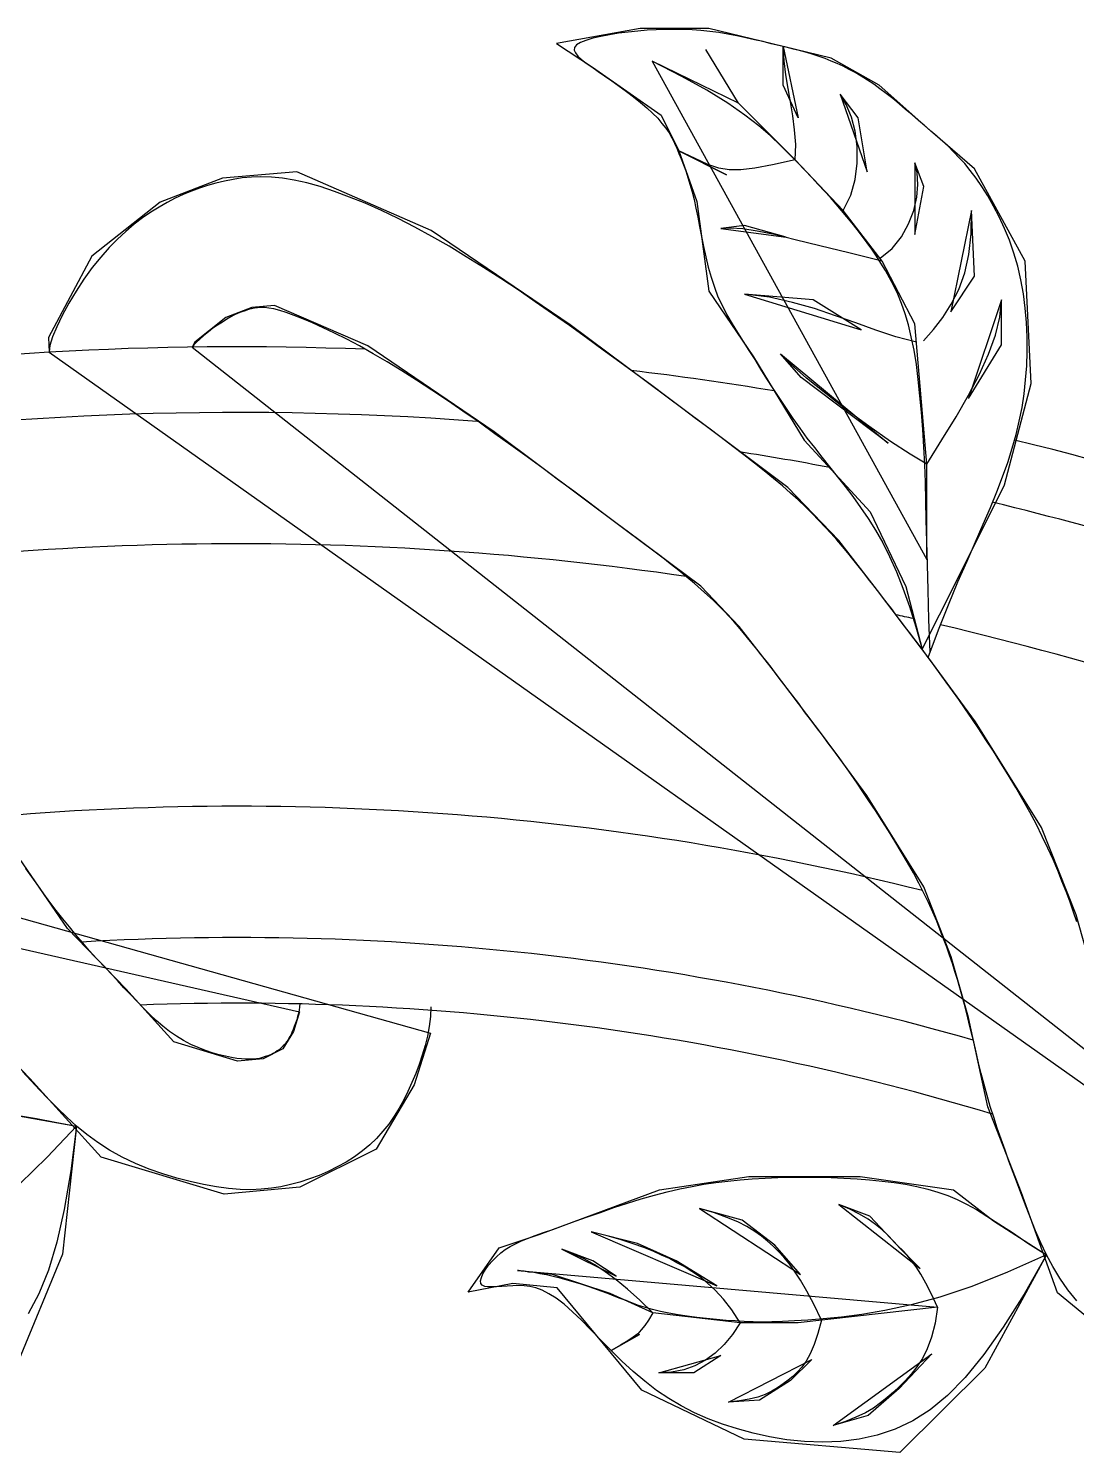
# Model space of a CAD drawing. Header units: metres. Extents: x -2293 to -1333, y 0 to 2180.
# Drawn here: x -1819.14 to -1784.01, y 1749.58 to 1797.31 of the extents above; entities that cross this region are included whole.
import ezdxf

# ---------------------------------------------------------------- set-up
doc = ezdxf.new("R2010")
doc.units = ezdxf.units.M
doc.layers.add('3', color=3, linetype='Continuous')

msp = doc.modelspace()

# ---------------------------------------------------------------- linework, layer by layer
at = {"layer": '3'}
for points in [[(-1788.99, 1776.23), (-1788.99, 1776.23), (-1788.64, 1777.15), (-1788.3, 1777.99), (-1787.99, 1778.76), (-1787.68, 1779.46), (-1787.4, 1780.1), (-1787.14, 1780.7), (-1786.9, 1781.25), (-1786.68, 1781.78), (-1786.49, 1782.28), (-1786.32, 1782.76), (-1786.17, 1783.24), (-1786.04, 1783.7), (-1785.93, 1784.15), (-1785.84, 1784.61), (-1785.77, 1785.06), (-1785.72, 1785.53), (-1785.68, 1786), (-1785.67, 1786.48), (-1785.67, 1786.97), (-1785.69, 1787.45), (-1785.73, 1787.94), (-1785.79, 1788.42), (-1785.88, 1788.89), (-1785.98, 1789.34), (-1786.11, 1789.78), (-1786.26, 1790.21), (-1786.43, 1790.61), (-1786.61, 1791), (-1786.8, 1791.36), (-1786.99, 1791.7), (-1787.19, 1792.01), (-1787.38, 1792.29), (-1787.58, 1792.55), (-1787.76, 1792.78), (-1787.95, 1792.98), (-1788.14, 1793.18), (-1788.32, 1793.36), (-1788.51, 1793.53), (-1788.7, 1793.7), (-1788.9, 1793.87), (-1789.1, 1794.05), (-1789.31, 1794.23), (-1789.52, 1794.42), (-1789.74, 1794.6), (-1789.96, 1794.78), (-1790.17, 1794.96), (-1790.39, 1795.13), (-1790.6, 1795.29), (-1790.81, 1795.44), (-1791.02, 1795.58), (-1791.23, 1795.71), (-1791.43, 1795.83), (-1791.63, 1795.94), (-1791.83, 1796.05), (-1792.03, 1796.14), (-1792.24, 1796.22), (-1792.44, 1796.3), (-1792.64, 1796.37), (-1792.84, 1796.44), (-1793.05, 1796.5), (-1793.27, 1796.56), (-1793.5, 1796.62), (-1793.74, 1796.68), (-1793.99, 1796.74), (-1794.25, 1796.8), (-1794.52, 1796.87), (-1794.81, 1796.93), (-1795.1, 1797), (-1795.4, 1797.06), (-1795.7, 1797.12), (-1796, 1797.17), (-1796.3, 1797.21), (-1796.6, 1797.24), (-1796.9, 1797.26), (-1797.19, 1797.28), (-1797.49, 1797.28), (-1797.79, 1797.28), (-1798.1, 1797.27), (-1798.4, 1797.25), (-1798.72, 1797.22), (-1799.04, 1797.19), (-1799.36, 1797.15), (-1799.67, 1797.1), (-1799.96, 1797.04), (-1800.23, 1796.98), (-1800.46, 1796.91), (-1800.64, 1796.84), (-1800.77, 1796.76), (-1800.84, 1796.67), (-1800.85, 1796.58), (-1800.81, 1796.49), (-1800.73, 1796.38), (-1800.61, 1796.27), (-1800.45, 1796.15), (-1800.26, 1796.02), (-1800.05, 1795.87), (-1799.83, 1795.72), (-1799.59, 1795.55), (-1799.34, 1795.38), (-1799.1, 1795.2), (-1798.86, 1795.02), (-1798.63, 1794.83), (-1798.41, 1794.65), (-1798.22, 1794.47), (-1798.05, 1794.3), (-1797.91, 1794.13), (-1797.78, 1793.97), (-1797.67, 1793.81), (-1797.58, 1793.64), (-1797.49, 1793.47), (-1797.41, 1793.3), (-1797.34, 1793.12), (-1797.26, 1792.94), (-1797.19, 1792.74), (-1797.11, 1792.54), (-1797.04, 1792.32), (-1796.97, 1792.09), (-1796.9, 1791.84), (-1796.83, 1791.58), (-1796.77, 1791.29), (-1796.71, 1790.99), (-1796.65, 1790.67), (-1796.58, 1790.34), (-1796.52, 1790), (-1796.44, 1789.66), (-1796.36, 1789.31), (-1796.26, 1788.97), (-1796.15, 1788.64), (-1796.03, 1788.32), (-1795.88, 1788.01), (-1795.73, 1787.71), (-1795.56, 1787.41), (-1795.38, 1787.12), (-1795.19, 1786.82), (-1795, 1786.52), (-1794.8, 1786.21), (-1794.6, 1785.89), (-1794.4, 1785.57), (-1794.19, 1785.24), (-1793.97, 1784.91), (-1793.75, 1784.57), (-1793.52, 1784.24), (-1793.29, 1783.91), (-1793.05, 1783.58), (-1792.8, 1783.26), (-1792.55, 1782.94), (-1792.29, 1782.62), (-1792.03, 1782.29), (-1791.77, 1781.96), (-1791.51, 1781.62), (-1791.25, 1781.26), (-1791, 1780.89), (-1790.75, 1780.49), (-1790.51, 1780.07), (-1790.28, 1779.61), (-1790.05, 1779.1), (-1789.83, 1778.55), (-1789.61, 1777.94), (-1789.4, 1777.26), (-1789.19, 1776.51), (-1788.03, 1778.81), (-1786.43, 1782.01), (-1785.53, 1785.41), (-1785.73, 1789.51), (-1787.43, 1792.61), (-1788.83, 1793.81), (-1790.63, 1795.41), (-1792.24, 1796.31), (-1793.84, 1796.71), (-1796.34, 1797.31), (-1798.64, 1797.31), (-1801.44, 1796.81), (-1800.24, 1796.01), (-1797.94, 1794.41), (-1797.34, 1793.21), (-1796.74, 1791.51), (-1796.34, 1788.51), (-1794.84, 1786.31), (-1793.14, 1783.51), (-1790.93, 1781.11), (-1789.73, 1778.61), (-1789.19, 1776.51)], [(-1795.34, 1794.81), (-1796.44, 1796.61)], [(-1793.44, 1792.91), (-1793.44, 1792.91), (-1793.42, 1793.42), (-1793.46, 1793.91), (-1793.52, 1794.38), (-1793.6, 1794.85), (-1793.68, 1795.3), (-1793.76, 1795.76), (-1793.81, 1796.23), (-1793.84, 1796.71), (-1793.34, 1794.31), (-1793.84, 1795.41), (-1793.84, 1796.71)], [(-1788.92, 1776.41), (-1788.92, 1776.41), (-1788.96, 1777.5), (-1788.99, 1778.48), (-1789.01, 1779.34), (-1789.03, 1780.12), (-1789.05, 1780.83), (-1789.06, 1781.48), (-1789.08, 1782.1), (-1789.1, 1782.69), (-1789.13, 1783.29), (-1789.16, 1783.87), (-1789.21, 1784.45), (-1789.26, 1785), (-1789.32, 1785.54), (-1789.38, 1786.05), (-1789.46, 1786.53), (-1789.55, 1786.98), (-1789.65, 1787.38), (-1789.76, 1787.75), (-1789.88, 1788.09), (-1790, 1788.4), (-1790.14, 1788.68), (-1790.28, 1788.95), (-1790.42, 1789.2), (-1790.57, 1789.44), (-1790.72, 1789.68), (-1790.87, 1789.91), (-1791.03, 1790.13), (-1791.2, 1790.35), (-1791.36, 1790.57), (-1791.53, 1790.78), (-1791.71, 1791), (-1791.89, 1791.21), (-1792.07, 1791.42), (-1792.26, 1791.64), (-1792.46, 1791.86), (-1792.67, 1792.08), (-1792.89, 1792.32), (-1793.12, 1792.56), (-1793.37, 1792.82), (-1793.64, 1793.1), (-1793.93, 1793.39), (-1794.27, 1793.71), (-1794.66, 1794.05), (-1795.13, 1794.41), (-1795.7, 1794.81), (-1796.4, 1795.24), (-1797.24, 1795.7), (-1798.24, 1796.21), (-1789.03, 1779.51), (-1789.03, 1782.71), (-1789.43, 1787.41), (-1790.53, 1789.51), (-1791.84, 1791.21), (-1793.44, 1792.91), (-1795.34, 1794.81), (-1798.24, 1796.21)], [(-1791.84, 1791.21), (-1791.84, 1791.21), (-1791.58, 1791.72), (-1791.43, 1792.25), (-1791.36, 1792.8), (-1791.36, 1793.35), (-1791.43, 1793.87), (-1791.55, 1794.34), (-1791.73, 1794.76), (-1791.94, 1795.11), (-1791.03, 1792.51), (-1791.33, 1794.31), (-1791.94, 1795.11)], [(-1793.44, 1792.91), (-1793.44, 1792.91), (-1794.2, 1792.74), (-1794.79, 1792.63), (-1795.26, 1792.57), (-1795.65, 1792.57), (-1796, 1792.63), (-1796.37, 1792.75), (-1796.8, 1792.95), (-1797.34, 1793.21), (-1795.74, 1792.41), (-1797.34, 1793.21)], [(-1790.59, 1789.61), (-1790.59, 1789.61), (-1790.19, 1789.94), (-1789.88, 1790.33), (-1789.64, 1790.76), (-1789.47, 1791.21), (-1789.36, 1791.66), (-1789.33, 1792.08), (-1789.35, 1792.47), (-1789.43, 1792.81), (-1789.43, 1790.41), (-1789.13, 1792.01), (-1789.43, 1792.81)], [(-1783.36, 1765.22), (-1784.03, 1767.6), (-1785.19, 1770.53), (-1787.4, 1774.07), (-1788.96, 1776.21), (-1790.68, 1778.47), (-1791.98, 1780.15), (-1793.69, 1781.93), (-1796.51, 1784.04), (-1800.98, 1787.38), (-1805.64, 1790.54), (-1810.15, 1792.5), (-1812.64, 1792.29), (-1814.73, 1791.49), (-1817.02, 1789.68), (-1818.47, 1786.95), (-1818.45, 1786.46)], [(-1784, 1767.37), (-1784.11, 1767.69), (-1784.23, 1768.03), (-1784.36, 1768.38), (-1784.5, 1768.73), (-1784.64, 1769.09), (-1784.8, 1769.46), (-1784.97, 1769.84), (-1785.16, 1770.23), (-1785.36, 1770.63), (-1785.58, 1771.04), (-1785.81, 1771.46), (-1786.05, 1771.87), (-1786.3, 1772.29), (-1786.55, 1772.69), (-1786.8, 1773.09), (-1787.05, 1773.47), (-1787.29, 1773.84), (-1787.52, 1774.18), (-1787.74, 1774.51), (-1787.96, 1774.82), (-1788.17, 1775.11), (-1788.38, 1775.4), (-1788.58, 1775.68), (-1788.78, 1775.96), (-1788.99, 1776.23), (-1789.19, 1776.51), (-1789.4, 1776.78), (-1789.61, 1777.06), (-1789.82, 1777.33), (-1790.02, 1777.6), (-1790.22, 1777.87), (-1790.42, 1778.12), (-1790.61, 1778.37), (-1790.8, 1778.62), (-1790.98, 1778.85), (-1791.15, 1779.08), (-1791.33, 1779.3), (-1791.51, 1779.52), (-1791.68, 1779.74), (-1791.86, 1779.95), (-1792.05, 1780.17), (-1792.24, 1780.38), (-1792.44, 1780.6), (-1792.65, 1780.82), (-1792.87, 1781.05), (-1793.1, 1781.28), (-1793.34, 1781.51), (-1793.6, 1781.74), (-1793.87, 1781.98), (-1794.17, 1782.23), (-1794.48, 1782.48), (-1794.81, 1782.74), (-1795.16, 1783.02), (-1795.53, 1783.3), (-1795.92, 1783.6), (-1796.34, 1783.91), (-1796.78, 1784.24), (-1797.25, 1784.59), (-1797.74, 1784.96), (-1798.25, 1785.34), (-1798.78, 1785.73), (-1799.32, 1786.13), (-1799.88, 1786.53), (-1800.44, 1786.94), (-1801.01, 1787.35), (-1801.58, 1787.75), (-1802.16, 1788.15), (-1802.73, 1788.55), (-1803.31, 1788.93), (-1803.89, 1789.3), (-1804.47, 1789.66), (-1805.04, 1790.01), (-1805.62, 1790.34), (-1806.19, 1790.65), (-1806.75, 1790.94), (-1807.31, 1791.21), (-1807.85, 1791.45), (-1808.38, 1791.66), (-1808.88, 1791.85), (-1809.36, 1792.01), (-1809.81, 1792.14), (-1810.24, 1792.23), (-1810.63, 1792.29), (-1811, 1792.33), (-1811.35, 1792.34), (-1811.67, 1792.33), (-1811.98, 1792.3), (-1812.28, 1792.25), (-1812.57, 1792.19), (-1812.86, 1792.13), (-1813.14, 1792.05), (-1813.41, 1791.96), (-1813.68, 1791.86), (-1813.95, 1791.74), (-1814.22, 1791.62), (-1814.49, 1791.48), (-1814.76, 1791.32), (-1815.04, 1791.15), (-1815.32, 1790.96), (-1815.6, 1790.75), (-1815.88, 1790.51), (-1816.16, 1790.25), (-1816.44, 1789.97), (-1816.72, 1789.65), (-1817, 1789.3), (-1817.28, 1788.91), (-1817.54, 1788.51), (-1817.79, 1788.1), (-1818.01, 1787.69), (-1818.19, 1787.31), (-1818.33, 1786.97), (-1818.42, 1786.68), (-1818.45, 1786.46), (-1776.65, 1756.88)], [(-1789.14, 1786.84), (-1789.14, 1786.84), (-1788.81, 1787.22), (-1788.49, 1787.62), (-1788.21, 1788.07), (-1787.96, 1788.56), (-1787.76, 1789.12), (-1787.62, 1789.73), (-1787.54, 1790.43), (-1787.53, 1791.21), (-1788.23, 1787.81), (-1787.43, 1789.01), (-1787.53, 1791.21)], [(-1790.53, 1789.51), (-1790.53, 1789.51), (-1791.65, 1789.79), (-1792.62, 1790.03), (-1793.44, 1790.23), (-1794.14, 1790.4), (-1794.72, 1790.52), (-1795.2, 1790.59), (-1795.61, 1790.62), (-1795.94, 1790.61), (-1793.74, 1790.31), (-1795.14, 1790.71), (-1795.94, 1790.61)], [(-1781.32, 1752.2), (-1784.65, 1754.93), (-1785.86, 1758.28), (-1786.99, 1761.17), (-1787.63, 1764.16), (-1788.21, 1766.19), (-1789.13, 1768.54), (-1791.04, 1771.6), (-1792.49, 1773.58), (-1794.17, 1775.79), (-1795.32, 1777.27), (-1796.61, 1778.62), (-1799.14, 1780.51), (-1803.53, 1783.79), (-1807.77, 1786.67), (-1810.89, 1788.02), (-1811.65, 1787.96), (-1812.53, 1787.62), (-1813.56, 1786.8), (-1813.65, 1786.63)], [(-1789.38, 1786.8), (-1789.38, 1786.8), (-1790.07, 1786.98), (-1790.74, 1787.2), (-1791.41, 1787.44), (-1792.09, 1787.68), (-1792.79, 1787.92), (-1793.53, 1788.13), (-1794.3, 1788.3), (-1795.14, 1788.41), (-1791.23, 1787.21), (-1792.84, 1788.21), (-1795.14, 1788.41)], [(-1789.03, 1782.71), (-1789.03, 1782.71), (-1788.53, 1783.52), (-1788.05, 1784.29), (-1787.63, 1785.02), (-1787.26, 1785.72), (-1786.96, 1786.39), (-1786.73, 1787.03), (-1786.58, 1787.63), (-1786.53, 1788.21), (-1787.63, 1784.91), (-1786.53, 1786.71), (-1786.53, 1788.21)], [(-1784, 1754.66), (-1784.3, 1755.03), (-1784.57, 1755.42), (-1784.81, 1755.81), (-1785.02, 1756.21), (-1785.21, 1756.61), (-1785.39, 1757.01), (-1785.55, 1757.41), (-1785.7, 1757.81), (-1785.85, 1758.2), (-1785.99, 1758.59), (-1786.14, 1758.97), (-1786.28, 1759.34), (-1786.41, 1759.71), (-1786.54, 1760.08), (-1786.67, 1760.45), (-1786.79, 1760.82), (-1786.91, 1761.18), (-1787.01, 1761.55), (-1787.11, 1761.92), (-1787.21, 1762.28), (-1787.3, 1762.64), (-1787.38, 1763), (-1787.46, 1763.34), (-1787.54, 1763.68), (-1787.62, 1764), (-1787.69, 1764.3), (-1787.77, 1764.6), (-1787.85, 1764.88), (-1787.92, 1765.16), (-1788, 1765.43), (-1788.09, 1765.7), (-1788.17, 1765.97), (-1788.27, 1766.25), (-1788.36, 1766.52), (-1788.47, 1766.8), (-1788.58, 1767.09), (-1788.7, 1767.39), (-1788.83, 1767.69), (-1788.97, 1768.01), (-1789.13, 1768.33), (-1789.3, 1768.66), (-1789.48, 1769.01), (-1789.68, 1769.36), (-1789.89, 1769.71), (-1790.1, 1770.07), (-1790.32, 1770.42), (-1790.54, 1770.76), (-1790.75, 1771.1), (-1790.97, 1771.42), (-1791.17, 1771.73), (-1791.37, 1772.02), (-1791.57, 1772.3), (-1791.76, 1772.57), (-1791.95, 1772.84), (-1792.14, 1773.1), (-1792.34, 1773.36), (-1792.53, 1773.62), (-1792.73, 1773.88), (-1792.93, 1774.15), (-1793.13, 1774.41), (-1793.32, 1774.68), (-1793.52, 1774.94), (-1793.71, 1775.19), (-1793.9, 1775.43), (-1794.08, 1775.67), (-1794.25, 1775.9), (-1794.42, 1776.11), (-1794.58, 1776.32), (-1794.73, 1776.51), (-1794.89, 1776.7), (-1795.04, 1776.89), (-1795.19, 1777.07), (-1795.34, 1777.25), (-1795.5, 1777.43), (-1795.65, 1777.6), (-1795.82, 1777.78), (-1795.99, 1777.95), (-1796.18, 1778.14), (-1796.38, 1778.32), (-1796.59, 1778.51), (-1796.82, 1778.71), (-1797.07, 1778.92), (-1797.34, 1779.14), (-1797.63, 1779.37), (-1797.94, 1779.61), (-1798.28, 1779.87), (-1798.64, 1780.14), (-1799.03, 1780.43), (-1799.45, 1780.74), (-1799.9, 1781.08), (-1800.37, 1781.43), (-1800.86, 1781.8), (-1801.37, 1782.17), (-1801.89, 1782.56), (-1802.43, 1782.95), (-1802.97, 1783.34), (-1803.51, 1783.72), (-1804.04, 1784.11), (-1804.58, 1784.48), (-1805.1, 1784.84), (-1805.62, 1785.19), (-1806.13, 1785.52), (-1806.63, 1785.84), (-1807.12, 1786.14), (-1807.59, 1786.41), (-1808.04, 1786.67), (-1808.47, 1786.9), (-1808.88, 1787.1), (-1809.26, 1787.28), (-1809.62, 1787.44), (-1809.94, 1787.58), (-1810.24, 1787.69), (-1810.5, 1787.79), (-1810.72, 1787.86), (-1810.92, 1787.91), (-1811.08, 1787.94), (-1811.23, 1787.96), (-1811.35, 1787.96), (-1811.46, 1787.95), (-1811.57, 1787.94), (-1811.67, 1787.91), (-1811.77, 1787.89), (-1811.88, 1787.85), (-1811.99, 1787.81), (-1812.11, 1787.77), (-1812.23, 1787.71), (-1812.36, 1787.64), (-1812.49, 1787.57), (-1812.64, 1787.47), (-1812.8, 1787.37), (-1812.96, 1787.26), (-1813.11, 1787.14), (-1813.26, 1787.02), (-1813.4, 1786.9), (-1813.51, 1786.8), (-1813.6, 1786.71), (-1813.65, 1786.63), (-1772.87, 1754.55)], [(-1789.03, 1782.71), (-1789.03, 1782.71), (-1789.59, 1783.04), (-1790.25, 1783.47), (-1790.97, 1783.98), (-1791.71, 1784.52), (-1792.42, 1785.07), (-1793.06, 1785.59), (-1793.58, 1786.05), (-1793.94, 1786.41), (-1790.33, 1783.41), (-1793.24, 1785.61), (-1793.94, 1786.41)], [(-1855.63, 1777.68), (-1805.67, 1763.64), (-1806.21, 1761.9), (-1807.49, 1759.75), (-1810.04, 1758.47), (-1812.58, 1758.24), (-1816.7, 1759.48), (-1819.1, 1762.12), (-1821.25, 1764.35)], [(-1859.99, 1775.69), (-1810.06, 1764.35), (-1810.26, 1763.69), (-1810.61, 1763.11), (-1811.27, 1762.78), (-1812.13, 1762.7), (-1814.27, 1763.34), (-1815.88, 1765.12), (-1817.83, 1767.14), (-1819.44, 1769.49)], [(-1810.05, 1764.62), (-1810.05, 1764.62), (-1810.06, 1764.52), (-1810.07, 1764.41), (-1810.09, 1764.3), (-1810.12, 1764.19), (-1810.15, 1764.08), (-1810.19, 1763.97), (-1810.23, 1763.86), (-1810.27, 1763.76), (-1810.31, 1763.66), (-1810.35, 1763.57), (-1810.4, 1763.49), (-1810.44, 1763.41), (-1810.49, 1763.34), (-1810.54, 1763.27), (-1810.6, 1763.21), (-1810.66, 1763.15), (-1810.73, 1763.09), (-1810.8, 1763.04), (-1810.87, 1762.99), (-1810.95, 1762.95), (-1811.03, 1762.91), (-1811.12, 1762.88), (-1811.21, 1762.85), (-1811.3, 1762.82), (-1811.4, 1762.79), (-1811.5, 1762.78), (-1811.61, 1762.76), (-1811.73, 1762.76), (-1811.86, 1762.76), (-1812, 1762.77), (-1812.16, 1762.79), (-1812.34, 1762.82), (-1812.54, 1762.86), (-1812.75, 1762.91), (-1812.98, 1762.98), (-1813.21, 1763.06), (-1813.45, 1763.15), (-1813.7, 1763.26), (-1813.94, 1763.39), (-1814.18, 1763.53), (-1814.41, 1763.69), (-1814.64, 1763.87), (-1814.86, 1764.06), (-1815.07, 1764.26), (-1815.29, 1764.47), (-1815.5, 1764.7), (-1815.72, 1764.93), (-1815.94, 1765.16), (-1816.16, 1765.4), (-1816.39, 1765.65), (-1816.62, 1765.89), (-1816.86, 1766.14), (-1817.09, 1766.4), (-1817.32, 1766.66), (-1817.55, 1766.93), (-1817.77, 1767.2), (-1817.99, 1767.47), (-1818.21, 1767.75), (-1818.42, 1768.03), (-1818.63, 1768.31), (-1818.83, 1768.6), (-1819.03, 1768.88), (-1819.23, 1769.15)], [(-1805.65, 1764.52), (-1805.65, 1764.52), (-1805.67, 1764.19), (-1805.71, 1763.86), (-1805.77, 1763.54), (-1805.85, 1763.22), (-1805.94, 1762.9), (-1806.04, 1762.59), (-1806.16, 1762.28), (-1806.29, 1761.98), (-1806.42, 1761.68), (-1806.56, 1761.4), (-1806.72, 1761.12), (-1806.88, 1760.85), (-1807.06, 1760.59), (-1807.26, 1760.35), (-1807.47, 1760.11), (-1807.7, 1759.89), (-1807.95, 1759.69), (-1808.21, 1759.49), (-1808.49, 1759.31), (-1808.79, 1759.15), (-1809.09, 1759), (-1809.4, 1758.87), (-1809.72, 1758.75), (-1810.04, 1758.64), (-1810.36, 1758.56), (-1810.68, 1758.49), (-1811, 1758.44), (-1811.34, 1758.41), (-1811.69, 1758.39), (-1812.05, 1758.4), (-1812.44, 1758.43), (-1812.84, 1758.48), (-1813.27, 1758.56), (-1813.72, 1758.66), (-1814.17, 1758.78), (-1814.64, 1758.92), (-1815.1, 1759.08), (-1815.55, 1759.27), (-1816, 1759.48), (-1816.42, 1759.71), (-1816.81, 1759.97), (-1817.18, 1760.24), (-1817.53, 1760.52), (-1817.86, 1760.82), (-1818.18, 1761.13), (-1818.48, 1761.43), (-1818.77, 1761.74), (-1819.06, 1762.05), (-1819.34, 1762.35)], [(-1819.6, 1760.89), (-1817.53, 1760.52)], [(-1819.41, 1760.87), (-1818.87, 1760.77), (-1818.25, 1760.65), (-1817.53, 1760.52), (-1818, 1756.23), (-1819.53, 1752.52)], [(-1817.53, 1760.52), (-1817.53, 1760.52), (-1818.51, 1759.48), (-1819.43, 1758.59)], [(-1817.53, 1760.52), (-1817.53, 1760.52), (-1817.72, 1759.02), (-1817.94, 1757.73), (-1818.19, 1756.63), (-1818.47, 1755.69), (-1818.79, 1754.9), (-1819.15, 1754.23)], [(-1785.02, 1756.21), (-1785.02, 1756.21), (-1785.77, 1754.89), (-1786.47, 1753.78), (-1787.12, 1752.86), (-1787.74, 1752.1), (-1788.34, 1751.49), (-1788.92, 1751.01), (-1789.5, 1750.64), (-1790.09, 1750.36), (-1790.69, 1750.16), (-1791.3, 1750.03), (-1791.91, 1749.95), (-1792.52, 1749.93), (-1793.13, 1749.95), (-1793.72, 1750.01), (-1794.3, 1750.11), (-1794.85, 1750.23), (-1795.38, 1750.37), (-1795.88, 1750.53), (-1796.36, 1750.71), (-1796.82, 1750.91), (-1797.26, 1751.14), (-1797.68, 1751.39), (-1798.09, 1751.66), (-1798.48, 1751.97), (-1798.87, 1752.3), (-1799.25, 1752.64), (-1799.61, 1753), (-1799.96, 1753.35), (-1800.3, 1753.7), (-1800.61, 1754.02), (-1800.91, 1754.3), (-1801.19, 1754.55), (-1801.45, 1754.75), (-1801.7, 1754.9), (-1801.92, 1755.02), (-1802.14, 1755.1), (-1802.34, 1755.15), (-1802.53, 1755.17), (-1802.72, 1755.18), (-1802.91, 1755.17), (-1803.1, 1755.16), (-1803.28, 1755.15), (-1803.45, 1755.13), (-1803.6, 1755.13), (-1803.74, 1755.13), (-1803.85, 1755.15), (-1803.93, 1755.19), (-1803.98, 1755.25), (-1803.99, 1755.34), (-1803.96, 1755.45), (-1803.91, 1755.57), (-1803.82, 1755.71), (-1803.72, 1755.86), (-1803.59, 1756), (-1803.45, 1756.14), (-1803.31, 1756.27), (-1803.16, 1756.38), (-1802.99, 1756.48), (-1802.82, 1756.58), (-1802.62, 1756.67), (-1802.41, 1756.75), (-1802.16, 1756.85), (-1801.88, 1756.95), (-1801.57, 1757.06), (-1801.21, 1757.19), (-1800.82, 1757.33), (-1800.4, 1757.48), (-1799.97, 1757.63), (-1799.52, 1757.79), (-1799.06, 1757.94), (-1798.61, 1758.08), (-1798.16, 1758.21), (-1797.73, 1758.32), (-1797.31, 1758.42), (-1796.9, 1758.5), (-1796.5, 1758.57), (-1796.1, 1758.63), (-1795.7, 1758.68), (-1795.29, 1758.72), (-1794.88, 1758.75), (-1794.45, 1758.78), (-1794.02, 1758.8), (-1793.58, 1758.81), (-1793.13, 1758.81), (-1792.69, 1758.81), (-1792.24, 1758.8), (-1791.81, 1758.78), (-1791.37, 1758.75), (-1790.95, 1758.72), (-1790.53, 1758.68), (-1790.13, 1758.63), (-1789.74, 1758.57), (-1789.36, 1758.5), (-1789, 1758.41), (-1788.66, 1758.31), (-1788.33, 1758.19), (-1788.01, 1758.06), (-1787.7, 1757.9), (-1787.37, 1757.72), (-1787.02, 1757.5), (-1786.62, 1757.24), (-1786.16, 1756.95), (-1785.64, 1756.6), (-1785.02, 1756.21), (-1787.09, 1752.41), (-1789.93, 1749.58), (-1795.15, 1750.03), (-1798.58, 1751.67), (-1801.42, 1755.1), (-1802.91, 1755.25), (-1804.4, 1754.95), (-1803.36, 1756.44), (-1802.02, 1756.89), (-1797.99, 1758.38), (-1795, 1758.83), (-1791.27, 1758.83), (-1788.14, 1758.38), (-1786.8, 1757.34), (-1785.02, 1756.21)], [(-1792.56, 1754.02), (-1792.56, 1754.02), (-1792.82, 1754.55), (-1793.05, 1754.99), (-1793.26, 1755.36), (-1793.46, 1755.66), (-1793.64, 1755.92), (-1793.82, 1756.13), (-1794, 1756.32), (-1794.18, 1756.5), (-1794.37, 1756.66), (-1794.57, 1756.83), (-1794.8, 1756.99), (-1795.06, 1757.15), (-1795.37, 1757.31), (-1795.73, 1757.46), (-1796.15, 1757.61), (-1796.65, 1757.76), (-1793.27, 1755.55), (-1794.12, 1756.53), (-1795.22, 1757.37), (-1796.65, 1757.76)], [(-1788.67, 1754.45), (-1788.67, 1754.45), (-1788.87, 1754.89), (-1789.06, 1755.26), (-1789.23, 1755.56), (-1789.39, 1755.8), (-1789.54, 1756.01), (-1789.69, 1756.19), (-1789.84, 1756.35), (-1790, 1756.51), (-1790.16, 1756.68), (-1790.34, 1756.86), (-1790.53, 1757.04), (-1790.75, 1757.22), (-1791, 1757.4), (-1791.29, 1757.57), (-1791.61, 1757.74), (-1791.98, 1757.89), (-1789.25, 1755.75), (-1789.9, 1756.4), (-1790.94, 1757.5), (-1791.98, 1757.89)], [(-1795.29, 1753.93), (-1795.29, 1753.93), (-1795.57, 1754.36), (-1795.85, 1754.72), (-1796.13, 1755.02), (-1796.39, 1755.27), (-1796.65, 1755.48), (-1796.91, 1755.65), (-1797.16, 1755.81), (-1797.41, 1755.94), (-1797.66, 1756.08), (-1797.92, 1756.2), (-1798.2, 1756.33), (-1798.51, 1756.45), (-1798.87, 1756.58), (-1799.27, 1756.71), (-1799.74, 1756.84), (-1800.28, 1756.98), (-1796.07, 1755.17), (-1797.43, 1756.01), (-1798.73, 1756.59), (-1800.28, 1756.98)], [(-1785.02, 1756.21), (-1785.02, 1756.21), (-1786.33, 1755.62), (-1787.52, 1755.15), (-1788.59, 1754.79), (-1789.56, 1754.53), (-1790.44, 1754.34), (-1791.21, 1754.21), (-1791.89, 1754.12), (-1792.5, 1754.06), (-1793.02, 1754.02), (-1793.47, 1753.99), (-1793.87, 1753.97), (-1794.23, 1753.96), (-1794.55, 1753.95), (-1794.85, 1753.96), (-1795.15, 1753.97), (-1795.45, 1753.99), (-1795.76, 1754.01), (-1796.08, 1754.04), (-1796.41, 1754.07), (-1796.74, 1754.11), (-1797.06, 1754.15), (-1797.37, 1754.2), (-1797.68, 1754.25), (-1797.96, 1754.31), (-1798.22, 1754.37), (-1798.46, 1754.44), (-1798.69, 1754.51), (-1798.9, 1754.59), (-1799.11, 1754.67), (-1799.31, 1754.74), (-1799.51, 1754.82), (-1799.72, 1754.91), (-1799.94, 1754.99), (-1800.16, 1755.07), (-1800.38, 1755.15), (-1800.62, 1755.22), (-1800.85, 1755.29), (-1801.08, 1755.36), (-1801.32, 1755.42), (-1801.55, 1755.48), (-1801.78, 1755.53), (-1802, 1755.57), (-1802.2, 1755.61), (-1802.38, 1755.63), (-1802.53, 1755.66), (-1802.65, 1755.67), (-1802.72, 1755.68), (-1802.75, 1755.68), (-1788.67, 1754.45), (-1793.34, 1753.93), (-1795.29, 1753.93), (-1798.21, 1754.26), (-1799.64, 1754.91), (-1801.58, 1755.55), (-1802.75, 1755.68), (-1802.75, 1755.68)], [(-1798.21, 1754.26), (-1798.21, 1754.26), (-1798.65, 1754.69), (-1799.06, 1755.06), (-1799.44, 1755.37), (-1799.81, 1755.64), (-1800.16, 1755.87), (-1800.52, 1756.07), (-1800.88, 1756.24), (-1801.26, 1756.4), (-1799.44, 1755.49), (-1800.22, 1756.01), (-1801.26, 1756.4)], [(-1798.21, 1754.26), (-1798.21, 1754.26), (-1798.36, 1754.02), (-1798.48, 1753.84), (-1798.6, 1753.69), (-1798.72, 1753.56), (-1798.87, 1753.45), (-1799.05, 1753.32), (-1799.3, 1753.18), (-1799.61, 1753), (-1798.66, 1753.54), (-1799.61, 1753)], [(-1788.67, 1754.45), (-1788.67, 1754.45), (-1788.75, 1753.91), (-1788.87, 1753.45), (-1789.02, 1753.06), (-1789.18, 1752.73), (-1789.36, 1752.45), (-1789.55, 1752.21), (-1789.75, 1751.99), (-1789.95, 1751.79), (-1790.15, 1751.6), (-1790.36, 1751.42), (-1790.58, 1751.24), (-1790.82, 1751.07), (-1791.09, 1750.91), (-1791.41, 1750.76), (-1791.76, 1750.62), (-1792.17, 1750.49), (-1788.86, 1752.89), (-1789.96, 1751.73), (-1791, 1750.82), (-1792.17, 1750.49)], [(-1795.29, 1753.93), (-1795.29, 1753.93), (-1795.54, 1753.54), (-1795.82, 1753.2), (-1796.13, 1752.91), (-1796.45, 1752.68), (-1796.81, 1752.49), (-1797.18, 1752.35), (-1797.59, 1752.27), (-1798.01, 1752.25), (-1795.94, 1752.83), (-1796.84, 1752.25), (-1798.01, 1752.25)], [(-1792.56, 1754.02), (-1792.56, 1754.02), (-1792.68, 1753.57), (-1792.81, 1753.2), (-1792.94, 1752.89), (-1793.08, 1752.64), (-1793.22, 1752.44), (-1793.37, 1752.28), (-1793.52, 1752.13), (-1793.68, 1752), (-1793.85, 1751.88), (-1794.03, 1751.75), (-1794.23, 1751.64), (-1794.45, 1751.53), (-1794.7, 1751.44), (-1794.99, 1751.37), (-1795.31, 1751.31), (-1795.68, 1751.27), (-1792.88, 1752.7), (-1793.6, 1751.99), (-1794.64, 1751.34), (-1795.68, 1751.27)]]:
    msp.add_lwpolyline(points, dxfattribs=at)
for radius, start, end in [(110, 87.77, 98.81), (110, 80.59, 83.12), (107.8, 85.73, 98.93), (110, 65.27, 76.31), (107.8, 79.39, 81.02), (107.8, 63.23, 76.43), (103.4, 81.64, 99.33), (103.4, 77.35, 77.68), (103.4, 59.14, 76.83), (94.6, 75.96, 95.11), (90.2, 74.14, 93.32), (88, 73.29, 92.13)]:
    msp.add_arc((-1812.13, 1676.64), radius, start, end, dxfattribs=at)

doc.saveas('drawing.dxf')
